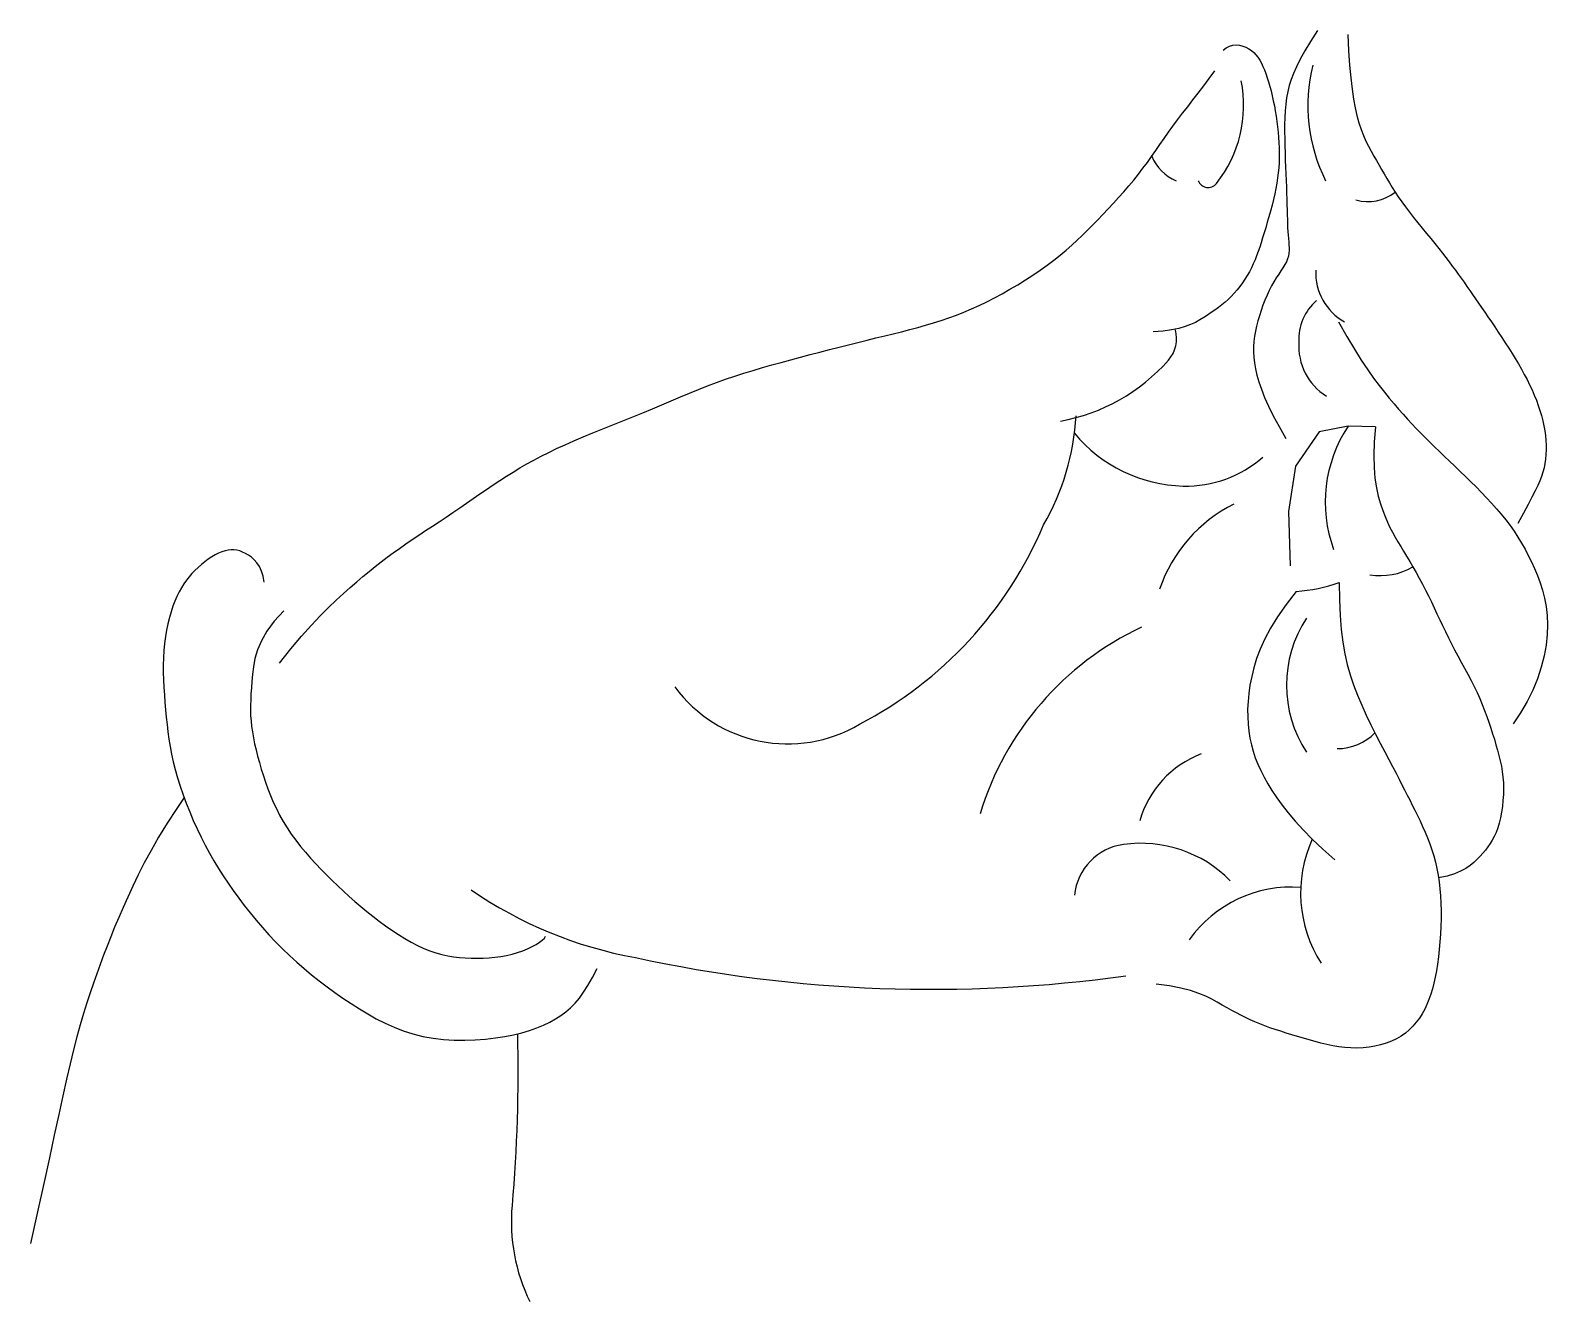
# Model space of a CAD drawing. Extents: x 1568 to 2177, y 3280 to 3790.
import ezdxf

# ---------------------------------------------------------------- set-up
doc = ezdxf.new("R2010")
doc.units = 0
doc.header["$LTSCALE"] = 10
doc.header["$MEASUREMENT"] = 0
doc.layers.add('4', color=4, linetype='CONTINUOUS')
doc.layers.add('7', color=7, linetype='CONTINUOUS')

msp = doc.modelspace()

# ---------------------------------------------------------------- linework, layer by layer
at = {"layer": '4'}
for points in [[(2084.71, 3790.1), (2082.01, 3785.68), (2079.74, 3781.84), (2077.86, 3778.49), (2076.33, 3775.52), (2075.1, 3772.83), (2074.14, 3770.34), (2073.39, 3767.93), (2072.81, 3765.52), (2072.36, 3763.03), (2072.03, 3760.44), (2071.79, 3757.78), (2071.65, 3755.05), (2071.57, 3752.27), (2071.56, 3749.45), (2071.59, 3746.61), (2071.65, 3743.75), (2071.74, 3740.9), (2071.84, 3738.06), (2071.94, 3735.26), (2072.06, 3732.51), (2072.17, 3729.83), (2072.28, 3727.24), (2072.37, 3724.75), (2072.46, 3722.39), (2072.52, 3720.16), (2072.58, 3718.07), (2072.63, 3716.11), (2072.67, 3714.26), (2072.72, 3712.53), (2072.78, 3710.9), (2072.86, 3709.38), (2072.96, 3707.94), (2073.08, 3706.59), (2073.21, 3705.31), (2073.32, 3704.09), (2073.39, 3702.91), (2073.39, 3701.77), (2073.3, 3700.65), (2073.1, 3699.53), (2072.76, 3698.41), (2072.27, 3697.27), (2071.64, 3696.1), (2070.9, 3694.88), (2070.07, 3693.6), (2069.18, 3692.24), (2068.24, 3690.8), (2067.28, 3689.25), (2066.33, 3687.58), (2065.41, 3685.79), (2064.51, 3683.88), (2063.67, 3681.9), (2062.87, 3679.84), (2062.12, 3677.75), (2061.44, 3675.63), (2060.84, 3673.52), (2060.31, 3671.43), (2059.86, 3669.38), (2059.51, 3667.35), (2059.26, 3665.33), (2059.13, 3663.27), (2059.11, 3661.17), (2059.23, 3658.99), (2059.49, 3656.72), (2059.9, 3654.33), (2060.48, 3651.78), (2061.25, 3649.05), (2062.26, 3646.09), (2063.53, 3642.86), (2065.11, 3639.31), (2067.04, 3635.42), (2069.34, 3631.12), (2072.06, 3626.39)], [(2096.86, 3788.4), (2097.23, 3781.89), (2097.64, 3776.12), (2098.11, 3771.03), (2098.64, 3766.53), (2099.22, 3762.55), (2099.87, 3759.03), (2100.6, 3755.87), (2101.39, 3753.01), (2102.27, 3750.38), (2103.21, 3747.95), (2104.2, 3745.69), (2105.23, 3743.58), (2106.28, 3741.58), (2107.35, 3739.68), (2108.41, 3737.84), (2109.46, 3736.05), (2110.49, 3734.27), (2111.51, 3732.49), (2112.54, 3730.71), (2113.59, 3728.91), (2114.7, 3727.08), (2115.88, 3725.21), (2117.15, 3723.29), (2118.53, 3721.31), (2120.03, 3719.26), (2121.64, 3717.16), (2123.31, 3715.03), (2125.04, 3712.88), (2126.78, 3710.74), (2128.51, 3708.62), (2130.21, 3706.55), (2131.84, 3704.54), (2133.38, 3702.61), (2134.85, 3700.75), (2136.24, 3698.96), (2137.56, 3697.22), (2138.83, 3695.52), (2140.06, 3693.87), (2141.24, 3692.23), (2142.41, 3690.62), (2143.55, 3689.01), (2144.69, 3687.39), (2145.83, 3685.76), (2146.97, 3684.11), (2148.14, 3682.43), (2149.33, 3680.7), (2150.55, 3678.91), (2151.82, 3677.06), (2153.14, 3675.14), (2154.49, 3673.15), (2155.88, 3671.11), (2157.28, 3669.03), (2158.68, 3666.92), (2160.08, 3664.79), (2161.45, 3662.65), (2162.8, 3660.52), (2164.1, 3658.39), (2165.36, 3656.28), (2166.56, 3654.18), (2167.72, 3652.09), (2168.81, 3650.01), (2169.84, 3647.93), (2170.81, 3645.85), (2171.71, 3643.78), (2172.54, 3641.71), (2173.29, 3639.64), (2173.97, 3637.58), (2174.57, 3635.53), (2175.1, 3633.49), (2175.54, 3631.48), (2175.9, 3629.48), (2176.17, 3627.51), (2176.36, 3625.57), (2176.46, 3623.65), (2176.47, 3621.77), (2176.39, 3619.92), (2176.22, 3618.1), (2175.96, 3616.31), (2175.61, 3614.56), (2175.17, 3612.85), (2174.63, 3611.15), (2173.95, 3609.39), (2173.11, 3607.48), (2172.07, 3605.32), (2170.78, 3602.8), (2169.22, 3599.84), (2167.34, 3596.34), (2165.1, 3592.2)], [(2046.94, 3782.14), (2048.16, 3783.13), (2049.45, 3783.8), (2050.78, 3784.16), (2052.13, 3784.26), (2053.48, 3784.13), (2054.79, 3783.81), (2056.03, 3783.32), (2057.19, 3782.7), (2058.25, 3781.99), (2059.2, 3781.18), (2060.06, 3780.27), (2060.84, 3779.27), (2061.56, 3778.17), (2062.23, 3776.96), (2062.85, 3775.65), (2063.45, 3774.24), (2064.03, 3772.73), (2064.59, 3771.11), (2065.13, 3769.41), (2065.64, 3767.62), (2066.14, 3765.77), (2066.6, 3763.84), (2067.04, 3761.86), (2067.45, 3759.84), (2067.82, 3757.77), (2068.16, 3755.67), (2068.46, 3753.55), (2068.73, 3751.42), (2068.95, 3749.29), (2069.13, 3747.17), (2069.27, 3745.07), (2069.36, 3743), (2069.4, 3740.97), (2069.39, 3738.96), (2069.32, 3736.97), (2069.2, 3734.97), (2069.01, 3732.96), (2068.76, 3730.92), (2068.44, 3728.83), (2068.06, 3726.68), (2067.6, 3724.47), (2067.08, 3722.21), (2066.51, 3719.91), (2065.91, 3717.61), (2065.28, 3715.33), (2064.63, 3713.09), (2063.99, 3710.91), (2063.36, 3708.81), (2062.76, 3706.81), (2062.16, 3704.9), (2061.57, 3703.08), (2060.96, 3701.33), (2060.34, 3699.64), (2059.69, 3698.01), (2058.99, 3696.41), (2058.24, 3694.83), (2057.42, 3693.28), (2056.55, 3691.75), (2055.61, 3690.25), (2054.62, 3688.78), (2053.58, 3687.35), (2052.48, 3685.97), (2051.34, 3684.65), (2050.16, 3683.38), (2048.93, 3682.17), (2047.66, 3681.02), (2046.35, 3679.92), (2045, 3678.87), (2043.6, 3677.84), (2042.15, 3676.84), (2040.66, 3675.85), (2039.12, 3674.87), (2037.52, 3673.9), (2035.8, 3672.95), (2033.88, 3672.05), (2031.69, 3671.23), (2029.16, 3670.5), (2026.22, 3669.89), (2022.79, 3669.43), (2018.79, 3669.15)], [(2093.19, 3673.13), (2096.5, 3667.31), (2099.54, 3662.23), (2102.33, 3657.8), (2104.9, 3653.93), (2107.28, 3650.56), (2109.5, 3647.58), (2111.58, 3644.93), (2113.55, 3642.51), (2115.45, 3640.25), (2117.28, 3638.12), (2119.07, 3636.09), (2120.83, 3634.15), (2122.57, 3632.27), (2124.33, 3630.43), (2126.11, 3628.6), (2127.93, 3626.77), (2129.8, 3624.91), (2131.72, 3623.03), (2133.69, 3621.11), (2135.71, 3619.17), (2137.76, 3617.2), (2139.83, 3615.2), (2141.94, 3613.17), (2144.06, 3611.11), (2146.2, 3609.02), (2148.34, 3606.91), (2150.46, 3604.77), (2152.55, 3602.6), (2154.59, 3600.42), (2156.58, 3598.2), (2158.49, 3595.97), (2160.31, 3593.72), (2162.02, 3591.45), (2163.64, 3589.15), (2165.17, 3586.81), (2166.62, 3584.42), (2168, 3581.97), (2169.31, 3579.46), (2170.57, 3576.86), (2171.79, 3574.18), (2172.96, 3571.4), (2174.05, 3568.5), (2175.03, 3565.47), (2175.86, 3562.29), (2176.5, 3558.94), (2176.92, 3555.4), (2177.08, 3551.65), (2176.93, 3547.68), (2176.46, 3543.48), (2175.64, 3539.1), (2174.47, 3534.58), (2172.96, 3529.99), (2171.08, 3525.37), (2168.85, 3520.79), (2166.25, 3516.29), (2163.28, 3511.94)], [(2107.96, 3631.07), (2097.06, 3631.26), (2085.42, 3629.08), (2075.97, 3615.28), (2073.06, 3597.12), (2073.79, 3575.33)], [(2107.96, 3631.07), (2107.47, 3624.97), (2107.31, 3619.53), (2107.44, 3614.7), (2107.82, 3610.41), (2108.4, 3606.6), (2109.14, 3603.22), (2109.99, 3600.21), (2110.91, 3597.5), (2111.85, 3595.05), (2112.82, 3592.79), (2113.82, 3590.7), (2114.84, 3588.73), (2115.9, 3586.82), (2116.99, 3584.96), (2118.12, 3583.07), (2119.29, 3581.14), (2120.5, 3579.11), (2121.74, 3576.99), (2123, 3574.81), (2124.27, 3572.56), (2125.54, 3570.26), (2126.81, 3567.92), (2128.05, 3565.56), (2129.26, 3563.18), (2130.43, 3560.81), (2131.57, 3558.43), (2132.69, 3556.05), (2133.81, 3553.66), (2134.93, 3551.27), (2136.07, 3548.87), (2137.25, 3546.45), (2138.47, 3544.03), (2139.74, 3541.59), (2141.05, 3539.14), (2142.38, 3536.68), (2143.72, 3534.22), (2145.04, 3531.76), (2146.33, 3529.3), (2147.57, 3526.86), (2148.74, 3524.42), (2149.83, 3521.99), (2150.84, 3519.58), (2151.79, 3517.2), (2152.66, 3514.84), (2153.49, 3512.5), (2154.26, 3510.2), (2154.99, 3507.94), (2155.69, 3505.71), (2156.35, 3503.52), (2156.97, 3501.36), (2157.55, 3499.22), (2158.06, 3497.07), (2158.51, 3494.92), (2158.87, 3492.73), (2159.14, 3490.5), (2159.31, 3488.21), (2159.37, 3485.86), (2159.32, 3483.47), (2159.16, 3481.08), (2158.91, 3478.71), (2158.57, 3476.39), (2158.14, 3474.17), (2157.63, 3472.06), (2157.04, 3470.11), (2156.39, 3468.33), (2155.66, 3466.71), (2154.87, 3465.22), (2154.01, 3463.83), (2153.08, 3462.52), (2152.1, 3461.26), (2151.05, 3460.03), (2149.95, 3458.8), (2148.77, 3457.54), (2147.48, 3456.28), (2145.99, 3455.05), (2144.25, 3453.86), (2142.17, 3452.74), (2139.71, 3451.71), (2136.79, 3450.81), (2133.33, 3450.05)], [(1662.22, 3568.71), (1661.78, 3571.12), (1661.13, 3573.19), (1660.31, 3574.96), (1659.35, 3576.45), (1658.28, 3577.7), (1657.13, 3578.73), (1655.94, 3579.57), (1654.75, 3580.26), (1653.58, 3580.82), (1652.42, 3581.24), (1651.27, 3581.53), (1650.12, 3581.69), (1648.95, 3581.7), (1647.76, 3581.58), (1646.54, 3581.32), (1645.27, 3580.91), (1643.95, 3580.35), (1642.59, 3579.66), (1641.21, 3578.85), (1639.83, 3577.93), (1638.45, 3576.92), (1637.09, 3575.82), (1635.76, 3574.66), (1634.49, 3573.44), (1633.29, 3572.18), (1632.15, 3570.87), (1631.06, 3569.49), (1630.04, 3568.03), (1629.07, 3566.47), (1628.15, 3564.81), (1627.28, 3563.02), (1626.45, 3561.1), (1625.66, 3559.04), (1624.92, 3556.84), (1624.24, 3554.51), (1623.63, 3552.06), (1623.09, 3549.51), (1622.63, 3546.86), (1622.26, 3544.12), (1621.99, 3541.3), (1621.83, 3538.42), (1621.76, 3535.48), (1621.78, 3532.5), (1621.87, 3529.5), (1622.02, 3526.48), (1622.22, 3523.46), (1622.45, 3520.46), (1622.71, 3517.48), (1622.99, 3514.54), (1623.3, 3511.62), (1623.65, 3508.7), (1624.06, 3505.77), (1624.54, 3502.8), (1625.12, 3499.78), (1625.79, 3496.7), (1626.59, 3493.52), (1627.52, 3490.24), (1628.57, 3486.88), (1629.74, 3483.46), (1631.01, 3480.01), (1632.37, 3476.56), (1633.82, 3473.12), (1635.35, 3469.72), (1636.94, 3466.4), (1638.58, 3463.16), (1640.28, 3460), (1642.05, 3456.91), (1643.89, 3453.88), (1645.8, 3450.88), (1647.78, 3447.91), (1649.86, 3444.96), (1652.02, 3442), (1654.28, 3439.04), (1656.62, 3436.07), (1659.06, 3433.12), (1661.57, 3430.18), (1664.17, 3427.28), (1666.85, 3424.43), (1669.6, 3421.63), (1672.42, 3418.9), (1675.31, 3416.25), (1678.26, 3413.68), (1681.27, 3411.18), (1684.34, 3408.75), (1687.47, 3406.39), (1690.64, 3404.09), (1693.86, 3401.85), (1697.13, 3399.67), (1700.44, 3397.55), (1703.8, 3395.51), (1707.23, 3393.58), (1710.74, 3391.78), (1714.35, 3390.14), (1718.06, 3388.7), (1721.89, 3387.46), (1725.86, 3386.47), (1729.97, 3385.74), (1734.18, 3385.26), (1738.43, 3385.01), (1742.69, 3384.96), (1746.9, 3385.11), (1751.02, 3385.42), (1754.99, 3385.88), (1758.76, 3386.47), (1762.31, 3387.17), (1765.62, 3387.97), (1768.71, 3388.88), (1771.59, 3389.89), (1774.28, 3390.99), (1776.77, 3392.19), (1779.09, 3393.48), (1781.25, 3394.87), (1783.25, 3396.34), (1785.13, 3397.97), (1786.93, 3399.78), (1788.67, 3401.85), (1790.4, 3404.23), (1792.14, 3406.96), (1793.94, 3410.11), (1795.83, 3413.74)], [(2093.46, 3568.62), (2093.55, 3561.57), (2093.81, 3555.31), (2094.24, 3549.7), (2094.86, 3544.64), (2095.66, 3540), (2096.65, 3535.68), (2097.83, 3531.55), (2099.2, 3527.51), (2100.77, 3523.45), (2102.48, 3519.4), (2104.3, 3515.4), (2106.19, 3511.49), (2108.08, 3507.71), (2109.95, 3504.1), (2111.73, 3500.7), (2113.4, 3497.57), (2114.9, 3494.71), (2116.26, 3492.1), (2117.5, 3489.71), (2118.65, 3487.48), (2119.72, 3485.37), (2120.75, 3483.33), (2121.75, 3481.33), (2122.76, 3479.31), (2123.79, 3477.25), (2124.84, 3475.13), (2125.88, 3472.96), (2126.91, 3470.73), (2127.92, 3468.46), (2128.88, 3466.14), (2129.78, 3463.77), (2130.62, 3461.36), (2131.37, 3458.91), (2132.03, 3456.4), (2132.61, 3453.84), (2133.11, 3451.22), (2133.52, 3448.52), (2133.84, 3445.75), (2134.08, 3442.89), (2134.24, 3439.94), (2134.31, 3436.9), (2134.3, 3433.79), (2134.22, 3430.64), (2134.07, 3427.5), (2133.85, 3424.38), (2133.58, 3421.32), (2133.25, 3418.35), (2132.88, 3415.5), (2132.46, 3412.81), (2131.99, 3410.26), (2131.47, 3407.84), (2130.88, 3405.55), (2130.22, 3403.37), (2129.48, 3401.29), (2128.66, 3399.31), (2127.75, 3397.4), (2126.73, 3395.57), (2125.61, 3393.82), (2124.39, 3392.16), (2123.04, 3390.59), (2121.58, 3389.14), (2119.99, 3387.79), (2118.27, 3386.57), (2116.42, 3385.48), (2114.43, 3384.54), (2112.31, 3383.73), (2110.09, 3383.07), (2107.79, 3382.54), (2105.43, 3382.16), (2103.02, 3381.92), (2100.58, 3381.82), (2098.14, 3381.86), (2095.72, 3382.04), (2093.3, 3382.35), (2090.9, 3382.76), (2088.52, 3383.26), (2086.14, 3383.83), (2083.79, 3384.45), (2081.44, 3385.11), (2079.11, 3385.79), (2076.8, 3386.47), (2074.51, 3387.15), (2072.24, 3387.84), (2070.02, 3388.54), (2067.83, 3389.25), (2065.69, 3389.99), (2063.61, 3390.74), (2061.6, 3391.52), (2059.65, 3392.32), (2057.75, 3393.16), (2055.89, 3394.04), (2054.05, 3394.95), (2052.22, 3395.91), (2050.37, 3396.91), (2048.49, 3397.96), (2046.57, 3399.06), (2044.57, 3400.22), (2042.4, 3401.4), (2039.95, 3402.58), (2037.14, 3403.74), (2033.85, 3404.84), (2029.97, 3405.85), (2025.41, 3406.75), (2020.06, 3407.51)], [(2076.25, 3564.99), (2072.18, 3559.75), (2068.77, 3554.85), (2065.94, 3550.27), (2063.64, 3545.96), (2061.8, 3541.9), (2060.35, 3538.04), (2059.22, 3534.37), (2058.35, 3530.83), (2057.68, 3527.4), (2057.19, 3524.08), (2056.88, 3520.86), (2056.73, 3517.73), (2056.75, 3514.7), (2056.92, 3511.77), (2057.22, 3508.92), (2057.67, 3506.16), (2058.24, 3503.49), (2058.95, 3500.87), (2059.81, 3498.29), (2060.81, 3495.73), (2061.98, 3493.15), (2063.31, 3490.54), (2064.81, 3487.87), (2066.5, 3485.12), (2068.39, 3482.26), (2070.53, 3479.28), (2072.97, 3476.13), (2075.76, 3472.82), (2078.97, 3469.3), (2082.66, 3465.55), (2086.86, 3461.56), (2091.65, 3457.29)], [(1630.17, 3482.29), (1627.18, 3477.94), (1623.33, 3472), (1619.91, 3466.4), (1616.87, 3461.1), (1614.16, 3456.08), (1611.73, 3451.3), (1609.53, 3446.76), (1607.52, 3442.41), (1605.65, 3438.24), (1603.89, 3434.22), (1602.25, 3430.32), (1600.69, 3426.5), (1599.21, 3422.75), (1597.78, 3419.04), (1596.41, 3415.33), (1595.06, 3411.61), (1593.74, 3407.83), (1592.42, 3403.95), (1591.1, 3399.91), (1589.79, 3395.66), (1588.46, 3391.15), (1587.13, 3386.31), (1585.77, 3381.1), (1584.39, 3375.46), (1582.97, 3369.33), (1581.47, 3362.6), (1579.85, 3355.17), (1578.07, 3346.91), (1576.09, 3337.72), (1573.85, 3327.49), (1571.32, 3316.1), (1568.46, 3303.44)]]:
    msp.add_lwpolyline(points, dxfattribs=at)
for points in [[(1826.94, 3526.71, 0.385889), (1901.1, 3511.8, 0.175234), (1974.88, 3591.73, 0.11788), (1987.9, 3635.47)], [(1987.27, 3628.45, 0.216394), (2030.89, 3607.29, 0.189122), (2062.88, 3618.91, 0.189122)], [(1745.29, 3445.32, 0.107219), (1811.21, 3418.12, 0.088788), (2007.81, 3410.84, 0.043564)]]:
    msp.add_lwpolyline(points, format="xyb", dxfattribs=at)
for centre, radius, start, end in [((2106.68, 3692.93), 22.66, 177.67416, 240.71831), ((2015.05, 3666.51), 13.21, 318.62776, 15.35264), ((1968.16, 3707.81), 75.7, 280.26639, 318.62776), ((2010.05, 3440.79), 22.91, 97.91859, 174.09735), ((2130.19, 3443.99), 52.2, 155.60419, 212.63832)]:
    msp.add_arc(centre, radius, start, end, dxfattribs=at)
at = {"layer": '7'}
for points in [[(1668.34, 3536.17), (1673, 3541.97), (1677.27, 3547.03), (1681.17, 3551.43), (1684.76, 3555.27), (1688.07, 3558.61), (1691.14, 3561.56), (1694.02, 3564.2), (1696.74, 3566.61), (1699.35, 3568.87), (1701.88, 3571.01), (1704.34, 3573.04), (1706.75, 3574.99), (1709.15, 3576.87), (1711.56, 3578.7), (1713.99, 3580.49), (1716.47, 3582.27), (1719.02, 3584.04), (1721.63, 3585.82), (1724.3, 3587.6), (1727, 3589.39), (1729.73, 3591.19), (1732.48, 3592.99), (1735.23, 3594.82), (1737.97, 3596.65), (1740.7, 3598.51), (1743.41, 3600.37), (1746.11, 3602.24), (1748.8, 3604.09), (1751.47, 3605.93), (1754.14, 3607.74), (1756.81, 3609.51), (1759.47, 3611.23), (1762.14, 3612.91), (1764.83, 3614.53), (1767.58, 3616.13), (1770.4, 3617.69), (1773.32, 3619.23), (1776.37, 3620.77), (1779.57, 3622.3), (1782.95, 3623.84), (1786.52, 3625.41), (1790.26, 3626.98), (1794.13, 3628.57), (1798.09, 3630.17), (1802.1, 3631.79), (1806.14, 3633.4), (1810.15, 3635.03), (1814.11, 3636.65), (1817.99, 3638.28), (1821.79, 3639.89), (1825.52, 3641.49), (1829.2, 3643.06), (1832.85, 3644.59), (1836.47, 3646.07), (1840.09, 3647.5), (1843.7, 3648.87), (1847.34, 3650.16), (1850.99, 3651.39), (1854.67, 3652.57), (1858.37, 3653.69), (1862.11, 3654.79), (1865.87, 3655.85), (1869.66, 3656.9), (1873.49, 3657.93), (1877.35, 3658.96), (1881.24, 3659.99), (1885.12, 3661.01), (1889, 3662.02), (1892.85, 3663.01), (1896.65, 3663.97), (1900.4, 3664.91), (1904.07, 3665.81), (1907.65, 3666.68), (1911.14, 3667.53), (1914.56, 3668.36), (1917.9, 3669.19), (1921.18, 3670.02), (1924.4, 3670.88), (1927.57, 3671.77), (1930.7, 3672.71), (1933.79, 3673.7), (1936.85, 3674.75), (1939.89, 3675.87), (1942.93, 3677.07), (1945.96, 3678.35), (1949, 3679.72), (1952.07, 3681.19), (1955.16, 3682.76), (1958.28, 3684.44), (1961.41, 3686.21), (1964.53, 3688.06), (1967.61, 3689.97), (1970.62, 3691.93), (1973.55, 3693.92), (1976.36, 3695.93), (1979.03, 3697.93), (1981.54, 3699.92), (1983.9, 3701.89), (1986.16, 3703.87), (1988.32, 3705.86), (1990.42, 3707.86), (1992.48, 3709.9), (1994.53, 3711.97), (1996.58, 3714.08), (1998.67, 3716.25), (2000.78, 3718.47), (2002.89, 3720.73), (2004.99, 3723.03), (2007.06, 3725.35), (2009.09, 3727.69), (2011.06, 3730.05), (2012.95, 3732.41), (2014.76, 3734.77), (2016.5, 3737.14), (2018.19, 3739.52), (2019.86, 3741.92), (2021.53, 3744.33), (2023.22, 3746.76), (2024.96, 3749.22), (2026.76, 3751.72), (2028.66, 3754.25), (2030.63, 3756.83), (2032.68, 3759.46), (2034.78, 3762.16), (2036.93, 3764.93), (2039.11, 3767.79), (2041.31, 3770.74), (2043.53, 3773.79)], [(1670.13, 3557.2), (1666.29, 3553.03), (1663.34, 3549.02), (1661.15, 3545.18), (1659.59, 3541.53), (1658.56, 3538.07), (1657.91, 3534.81), (1657.53, 3531.75), (1657.3, 3528.92), (1657.11, 3526.29), (1656.95, 3523.86), (1656.84, 3521.56), (1656.77, 3519.38), (1656.77, 3517.26), (1656.83, 3515.16), (1656.97, 3513.05), (1657.19, 3510.88), (1657.51, 3508.63), (1657.91, 3506.29), (1658.4, 3503.88), (1658.97, 3501.41), (1659.61, 3498.88), (1660.32, 3496.31), (1661.1, 3493.71), (1661.93, 3491.08), (1662.82, 3488.44), (1663.78, 3485.79), (1664.81, 3483.14), (1665.92, 3480.5), (1667.13, 3477.87), (1668.44, 3475.26), (1669.86, 3472.68), (1671.41, 3470.13), (1673.1, 3467.62), (1674.9, 3465.15), (1676.8, 3462.72), (1678.8, 3460.34), (1680.86, 3457.99), (1682.99, 3455.68), (1685.16, 3453.41), (1687.36, 3451.19), (1689.58, 3449), (1691.81, 3446.85), (1694.07, 3444.74), (1696.36, 3442.67), (1698.68, 3440.63), (1701.04, 3438.62), (1703.44, 3436.64), (1705.89, 3434.69), (1708.4, 3432.77), (1710.94, 3430.89), (1713.51, 3429.09), (1716.09, 3427.37), (1718.68, 3425.76), (1721.25, 3424.27), (1723.79, 3422.94), (1726.29, 3421.77), (1728.75, 3420.79), (1731.16, 3419.98), (1733.53, 3419.32), (1735.88, 3418.81), (1738.22, 3418.43), (1740.56, 3418.16), (1742.9, 3417.99), (1745.26, 3417.9), (1747.64, 3417.88), (1750.03, 3417.93), (1752.43, 3418.06), (1754.8, 3418.28), (1757.15, 3418.59), (1759.45, 3419), (1761.69, 3419.5), (1763.86, 3420.12), (1765.94, 3420.85), (1767.9, 3421.66), (1769.7, 3422.52), (1771.31, 3423.41), (1772.69, 3424.3), (1773.81, 3425.16), (1774.64, 3425.95), (1775.14, 3426.65)]]:
    msp.add_lwpolyline(points, dxfattribs=at)
for points in [[(2084.41, 3681.77, 0.231686), (2077.3, 3664.99, 0.277053), (2088.37, 3643.34)], [(1763.84, 3387.54, -0.027328), (1761.66, 3318.67, 0.135124), (1768.78, 3280.08)]]:
    msp.add_lwpolyline(points, format="xyb", dxfattribs=at)
for centre, radius, start, end in [((2148.42, 3759.95), 67.52, 166.1577, 206.53751), ((2005.05, 3759.92), 50.09, 321.41842, 11.4434), ((2034.94, 3746.36), 17.96, 201.95848, 247.33678), ((2040.85, 3731.36), 4.3, 201.54075, 321.41842), ((2104.94, 3739.37), 17.95, 254.54367, 307.67731), ((2142.69, 3600.85), 54.84, 146.32067, 200.24402), ((2077.61, 3546.92), 59.29, 116.39661, 161.33759), ((2110.03, 3597.21), 25.86, 260.54679, 300.06275), ((2072.11, 3627.43), 62.57, 273.79353, 289.95668), ((2065.92, 3440.46), 121.73, 115.16481, 163.10943), ((2121.18, 3527.4), 48.89, 146.65881, 213.34119), ((2092.96, 3522.41), 20.44, 269.24948, 316.444), ((2052.49, 3461.8), 40.61, 110.66527, 164.10678), ((2013.85, 3413.43), 50.54, 44.67072, 97.91859), ((2074.31, 3396.12), 50.27, 85.7411, 144.60978)]:
    msp.add_arc(centre, radius, start, end, dxfattribs=at)

doc.saveas('drawing.dxf')
